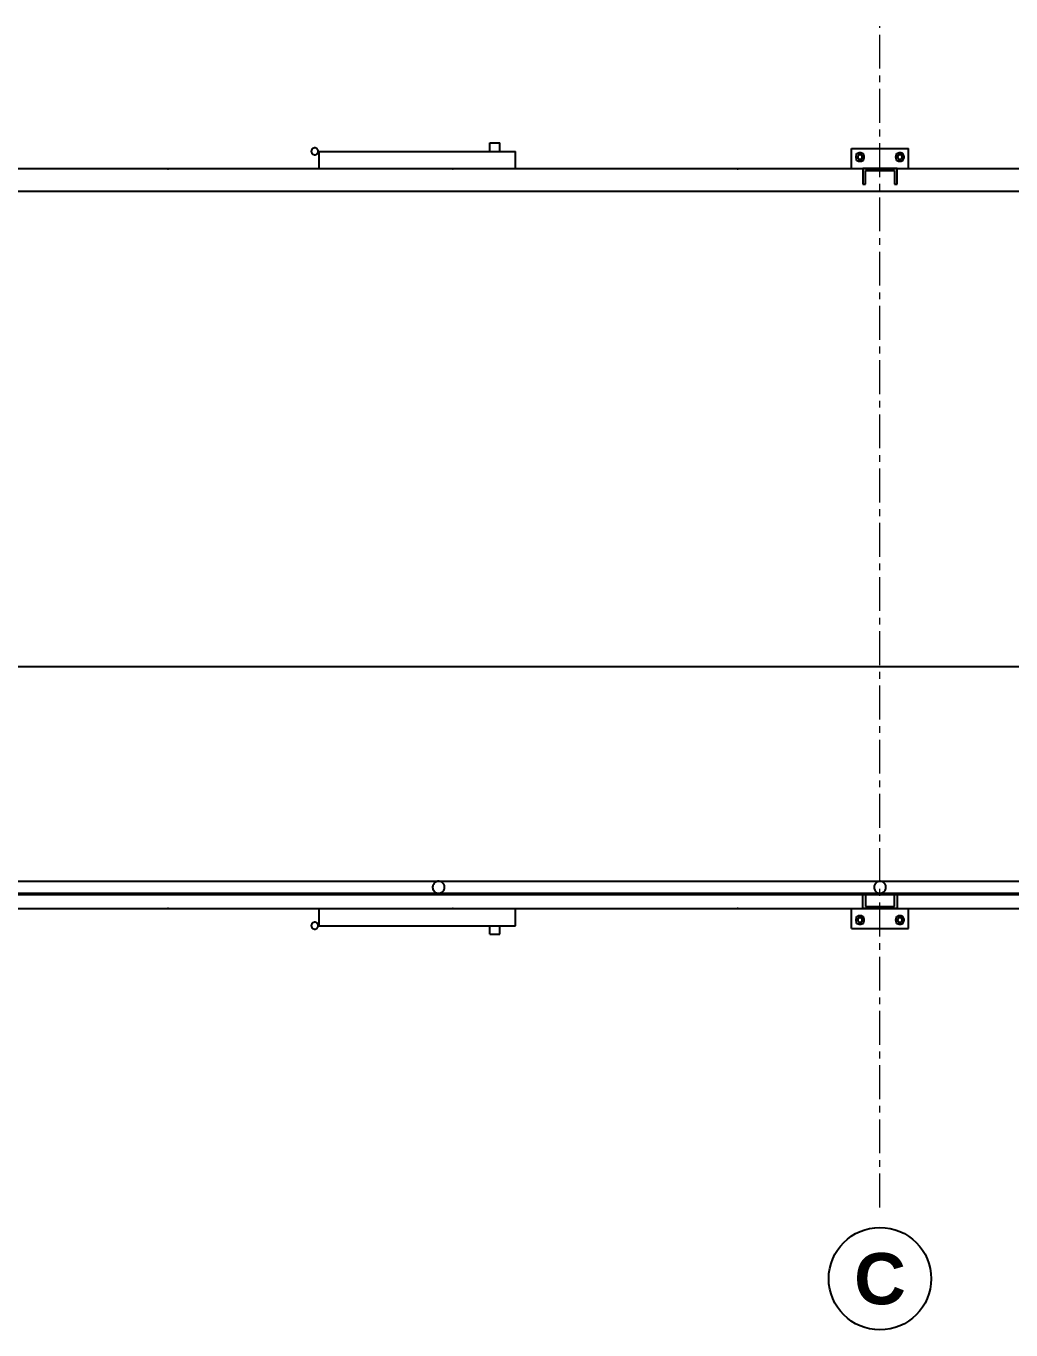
# Model space of a CAD drawing. Header units: millimetres. Extents: x 0 to 420, y 0 to 297.
# Drawn here: x 97.5 to 143.6, y 102.3 to 163.3 of the extents above; entities that cross this region are included whole.
import ezdxf
from ezdxf.enums import TextEntityAlignment as Align

# ---------------------------------------------------------------- set-up
doc = ezdxf.new("R2010")
doc.units = ezdxf.units.MM
doc.header["$LTSCALE"] = 0.5
doc.linetypes.add('CENTER', pattern=[5.08, 3.175, -0.635, 0.635, -0.635])
for name, color, linetype, lineweight in [('COTAS', 7, 'CONTINUOUS', 25), ('EJES', 1, 'CENTER', 18), ('FINO', 7, 'CONTINUOUS', 25), ('TEXTO', 7, 'CONTINUOUS', 25)]:
    doc.layers.add(name, color=color, linetype=linetype, lineweight=lineweight)
doc.styles.add('NEGRITA', font='arialbd.ttf')

msp = doc.modelspace()

# ---------------------------------------------------------------- linework, layer by layer
at = {"layer": 'COTAS'}
msp.add_circle((137.4547, 104.6667), 2.4, dxfattribs=at)
at = {"layer": 'EJES'}
msp.add_line((137.4547, 108), (137.4547, 163.3333), dxfattribs=at)
at = {"layer": 'FINO'}
for p, q in [((119.188, 157.4667), (119.188, 157.8667)), ((119.188, 157.8667), (119.6547, 157.8667)), ((119.6547, 157.4667), (119.6547, 157.8667)), ((136.1213, 156.6667), (136.1213, 157.6)), ((136.1213, 157.6), (138.788, 157.6)), ((138.788, 156.6667), (138.788, 157.6)), ((111.188, 156.6667), (111.188, 157.4667)), ((111.188, 157.4667), (120.388, 157.4667)), ((120.388, 156.6667), (120.388, 157.4667)), ((136.3613, 157.04), (136.3613, 157.36)), ((136.3613, 157.36), (136.6813, 157.36)), ((136.3613, 157.04), (136.6813, 157.04)), ((136.6813, 157.04), (136.6813, 157.36)), ((138.228, 157.04), (138.228, 157.36)), ((138.228, 157.36), (138.548, 157.36)), ((138.228, 157.04), (138.548, 157.04)), ((138.548, 157.04), (138.548, 157.36)), ((50.788, 156.6667), (224.1213, 156.6667)), ((90.808, 156.6667), (104.1013, 156.6667)), ((104.1013, 156.64), (104.1013, 156.6667)), ((104.1013, 156.64), (104.1413, 156.64)), ((104.1413, 156.64), (104.1413, 156.6667)), ((104.1413, 156.6667), (117.4347, 156.6667)), ((117.4347, 156.64), (117.4347, 156.6667)), ((117.4347, 156.64), (117.4747, 156.64)), ((117.4747, 156.64), (117.4747, 156.6667)), ((117.4747, 156.6667), (130.768, 156.6667)), ((130.768, 156.64), (130.768, 156.6667)), ((130.768, 156.64), (130.808, 156.64)), ((130.808, 156.64), (130.808, 156.6667)), ((130.808, 156.6667), (144.1013, 156.6667)), ((136.6547, 156.6667), (136.6547, 155.9333)), ((138.2547, 156.6667), (136.6547, 156.6667)), ((136.7747, 155.9333), (136.7747, 156.5733)), ((136.7747, 156.5733), (138.1347, 156.5733)), ((138.1347, 156.5733), (138.1347, 155.9333)), ((138.2547, 155.9333), (138.2547, 156.6667)), ((136.6547, 155.9333), (136.7747, 155.9333)), ((138.1347, 155.9333), (138.2547, 155.9333)), ((50.788, 155.6), (224.1213, 155.6)), ((54.788, 133.3333), (220.1213, 133.3333)), ((54.788, 123.28), (220.1213, 123.28)), ((54.788, 122.72), (220.1213, 122.72)), ((54.788, 122.6667), (220.1213, 122.6667)), ((136.6547, 122), (136.6547, 122.6667)), ((136.7747, 122.6667), (136.7747, 122.0933)), ((138.1347, 122.0933), (138.1347, 122.6667)), ((138.2547, 122.6667), (138.2547, 122)), ((50.788, 122), (224.1213, 122)), ((90.808, 122), (104.1013, 122)), ((104.1013, 122.0267), (104.1413, 122.0267)), ((104.1013, 122), (104.1013, 122.0267)), ((104.1413, 122), (104.1413, 122.0267)), ((104.1413, 122), (117.4347, 122)), ((111.188, 121.2), (111.188, 122)), ((117.4347, 122.0267), (117.4747, 122.0267)), ((117.4347, 122), (117.4347, 122.0267)), ((117.4747, 122), (117.4747, 122.0267)), ((117.4747, 122), (130.768, 122)), ((120.388, 121.2), (120.388, 122)), ((130.768, 122.0267), (130.808, 122.0267)), ((130.768, 122), (130.768, 122.0267)), ((130.808, 122), (130.808, 122.0267)), ((130.808, 122), (144.1013, 122)), ((136.1213, 121.0667), (136.1213, 122)), ((136.3613, 121.3067), (136.3613, 121.6267)), ((136.3613, 121.6267), (136.6813, 121.6267)), ((138.2547, 122), (136.6547, 122)), ((136.6813, 121.3067), (136.6813, 121.6267)), ((136.7747, 122.0933), (138.1347, 122.0933)), ((138.228, 121.3067), (138.228, 121.6267)), ((138.228, 121.6267), (138.548, 121.6267)), ((138.548, 121.3067), (138.548, 121.6267)), ((138.788, 121.0667), (138.788, 122)), ((111.188, 121.2), (120.388, 121.2)), ((119.188, 120.8), (119.188, 121.2)), ((119.6547, 120.8), (119.6547, 121.2)), ((136.1213, 121.0667), (138.788, 121.0667)), ((136.3613, 121.3067), (136.6813, 121.3067)), ((138.228, 121.3067), (138.548, 121.3067)), ((119.188, 120.8), (119.6547, 120.8))]:
    msp.add_line(p, q, dxfattribs=at)
for points in [[(111.148, 157.4667), (111.1467, 157.4893), (111.1413, 157.5107), (111.1347, 157.532), (111.124, 157.552), (111.1107, 157.5693), (111.0947, 157.5853), (111.0773, 157.5987), (111.0587, 157.6107), (111.0373, 157.6187), (111.016, 157.624), (110.9933, 157.6267), (110.9707, 157.6253), (110.9493, 157.6213), (110.928, 157.6147), (110.908, 157.6053), (110.8893, 157.5933), (110.8733, 157.5773), (110.8587, 157.5613), (110.8467, 157.5413), (110.8373, 157.5213), (110.832, 157.5), (110.828, 157.4773), (110.828, 157.456), (110.832, 157.4333), (110.8373, 157.412), (110.8467, 157.392), (110.8587, 157.372), (110.8733, 157.356), (110.8893, 157.34), (110.908, 157.328), (110.928, 157.3187), (110.9493, 157.312), (110.9707, 157.308), (110.9933, 157.3067), (111.016, 157.3093), (111.0373, 157.3147), (111.0587, 157.3227), (111.0773, 157.3347), (111.0947, 157.348), (111.1107, 157.364), (111.124, 157.3813), (111.1347, 157.4013), (111.1413, 157.4227), (111.1467, 157.444), (111.148, 157.4667)], [(136.3613, 157.32), (136.3453, 157.296), (136.3333, 157.2693), (136.3253, 157.2427), (136.3213, 157.2147), (136.3213, 157.1853), (136.3253, 157.1573), (136.3333, 157.1307), (136.3453, 157.104), (136.3613, 157.08)], [(136.6413, 157.36), (136.6173, 157.376), (136.5907, 157.388), (136.564, 157.396), (136.536, 157.4), (136.5067, 157.4), (136.4787, 157.396), (136.452, 157.388), (136.4253, 157.376), (136.4013, 157.36)], [(136.4013, 157.04), (136.4253, 157.024), (136.452, 157.012), (136.4787, 157.004), (136.5067, 157), (136.536, 157), (136.564, 157.004), (136.5907, 157.012), (136.6173, 157.024), (136.6413, 157.04)], [(136.628, 157.2), (136.6267, 157.2147), (136.624, 157.2293), (136.6187, 157.244), (136.612, 157.256), (136.6027, 157.268), (136.5933, 157.2787), (136.5813, 157.288), (136.568, 157.296), (136.5547, 157.3013), (136.54, 157.3053), (136.5253, 157.3067), (136.5107, 157.3067), (136.496, 157.304), (136.4813, 157.2987), (136.468, 157.292), (136.456, 157.284), (136.444, 157.2747), (136.4347, 157.2627), (136.4267, 157.2507), (136.4213, 157.236), (136.4173, 157.2227), (136.4147, 157.208), (136.4147, 157.192), (136.4173, 157.1773), (136.4213, 157.164), (136.4267, 157.1493), (136.4347, 157.1373), (136.444, 157.1253), (136.456, 157.116), (136.468, 157.108), (136.4813, 157.1013), (136.496, 157.096), (136.5107, 157.0933), (136.5253, 157.0933), (136.54, 157.0947), (136.5547, 157.0987), (136.568, 157.104), (136.5813, 157.112), (136.5933, 157.1213), (136.6027, 157.132), (136.612, 157.144), (136.6187, 157.156), (136.624, 157.1707), (136.6267, 157.1853), (136.628, 157.2)], [(136.7213, 157.2), (136.72, 157.2213), (136.7173, 157.2427), (136.7107, 157.2627), (136.7027, 157.2827), (136.6933, 157.3027), (136.6813, 157.32)], [(136.6813, 157.08), (136.6933, 157.0973), (136.7027, 157.1173), (136.7107, 157.1373), (136.7173, 157.1573), (136.72, 157.1787), (136.7213, 157.2)], [(138.228, 157.32), (138.212, 157.296), (138.2, 157.2693), (138.192, 157.2427), (138.188, 157.2147), (138.188, 157.1853), (138.192, 157.1573), (138.2, 157.1307), (138.212, 157.104), (138.228, 157.08)], [(138.508, 157.36), (138.484, 157.376), (138.4573, 157.388), (138.4307, 157.396), (138.4027, 157.4), (138.3733, 157.4), (138.3453, 157.396), (138.3187, 157.388), (138.292, 157.376), (138.268, 157.36)], [(138.268, 157.04), (138.292, 157.024), (138.3187, 157.012), (138.3453, 157.004), (138.3733, 157), (138.4027, 157), (138.4307, 157.004), (138.4573, 157.012), (138.484, 157.024), (138.508, 157.04)], [(138.4947, 157.2), (138.4933, 157.2147), (138.4907, 157.2293), (138.4853, 157.244), (138.4787, 157.256), (138.4693, 157.268), (138.46, 157.2787), (138.448, 157.288), (138.4347, 157.296), (138.4213, 157.3013), (138.4067, 157.3053), (138.392, 157.3067), (138.3773, 157.3067), (138.3627, 157.304), (138.348, 157.2987), (138.3347, 157.292), (138.3227, 157.284), (138.3107, 157.2747), (138.3013, 157.2627), (138.2933, 157.2507), (138.288, 157.236), (138.284, 157.2227), (138.2813, 157.208), (138.2813, 157.192), (138.284, 157.1773), (138.288, 157.164), (138.2933, 157.1493), (138.3013, 157.1373), (138.3107, 157.1253), (138.3227, 157.116), (138.3347, 157.108), (138.348, 157.1013), (138.3627, 157.096), (138.3773, 157.0933), (138.392, 157.0933), (138.4067, 157.0947), (138.4213, 157.0987), (138.4347, 157.104), (138.448, 157.112), (138.46, 157.1213), (138.4693, 157.132), (138.4787, 157.144), (138.4853, 157.156), (138.4907, 157.1707), (138.4933, 157.1853), (138.4947, 157.2)], [(138.588, 157.2), (138.5867, 157.2213), (138.584, 157.2427), (138.5773, 157.2627), (138.5693, 157.2827), (138.56, 157.3027), (138.548, 157.32)], [(138.548, 157.08), (138.56, 157.0973), (138.5693, 157.1173), (138.5773, 157.1373), (138.584, 157.1573), (138.5867, 157.1787), (138.588, 157.2)], [(117.068, 123), (117.0653, 123.0387), (117.0573, 123.0773), (117.044, 123.1133), (117.0253, 123.148), (117.0027, 123.18), (116.976, 123.208), (116.944, 123.232), (116.9107, 123.252), (116.8747, 123.2667), (116.836, 123.276), (116.7973, 123.28), (116.7587, 123.2787), (116.72, 123.272), (116.6827, 123.26), (116.648, 123.2427), (116.616, 123.22), (116.5867, 123.1947), (116.5613, 123.164), (116.5413, 123.132), (116.5253, 123.096), (116.5147, 123.0587), (116.5093, 123.02), (116.5093, 122.98), (116.5147, 122.9413), (116.5253, 122.904), (116.5413, 122.868), (116.5613, 122.836), (116.5867, 122.8053), (116.616, 122.78), (116.648, 122.7573), (116.6827, 122.74), (116.72, 122.728), (116.7587, 122.7213), (116.7973, 122.72), (116.836, 122.724), (116.8747, 122.7333), (116.9107, 122.748), (116.944, 122.768), (116.976, 122.792), (117.0027, 122.82), (117.0253, 122.852), (117.044, 122.8867), (117.0573, 122.9227), (117.0653, 122.9613), (117.068, 123)], [(137.7347, 123), (137.732, 123.0387), (137.724, 123.0773), (137.7107, 123.1133), (137.692, 123.148), (137.6693, 123.18), (137.6427, 123.208), (137.6107, 123.232), (137.5773, 123.252), (137.5413, 123.2667), (137.5027, 123.276), (137.464, 123.28), (137.4253, 123.2787), (137.3867, 123.272), (137.3493, 123.26), (137.3147, 123.2427), (137.2827, 123.22), (137.2533, 123.1947), (137.228, 123.164), (137.208, 123.132), (137.192, 123.096), (137.1813, 123.0587), (137.176, 123.02), (137.176, 122.98), (137.1813, 122.9413), (137.192, 122.904), (137.208, 122.868), (137.228, 122.836), (137.2533, 122.8053), (137.2827, 122.78), (137.3147, 122.7573), (137.3493, 122.74), (137.3867, 122.728), (137.4253, 122.7213), (137.464, 122.72), (137.5027, 122.724), (137.5413, 122.7333), (137.5773, 122.748), (137.6107, 122.768), (137.6427, 122.792), (137.6693, 122.82), (137.692, 122.852), (137.7107, 122.8867), (137.724, 122.9227), (137.732, 122.9613), (137.7347, 123)], [(136.3613, 121.5867), (136.3453, 121.5627), (136.3333, 121.536), (136.3253, 121.5093), (136.3213, 121.4813), (136.3213, 121.452), (136.3253, 121.424), (136.3333, 121.3973), (136.3453, 121.3707), (136.3613, 121.3467)], [(136.6413, 121.6267), (136.6173, 121.6427), (136.5907, 121.6547), (136.564, 121.6627), (136.536, 121.6667), (136.5067, 121.6667), (136.4787, 121.6627), (136.452, 121.6547), (136.4253, 121.6427), (136.4013, 121.6267)], [(136.628, 121.4667), (136.6267, 121.4813), (136.624, 121.496), (136.6187, 121.5107), (136.612, 121.5227), (136.6027, 121.5347), (136.5933, 121.5453), (136.5813, 121.5547), (136.568, 121.5627), (136.5547, 121.568), (136.54, 121.572), (136.5253, 121.5733), (136.5107, 121.5733), (136.496, 121.5707), (136.4813, 121.5653), (136.468, 121.5587), (136.456, 121.5507), (136.444, 121.5413), (136.4347, 121.5293), (136.4267, 121.5173), (136.4213, 121.5027), (136.4173, 121.4893), (136.4147, 121.4747), (136.4147, 121.4587), (136.4173, 121.444), (136.4213, 121.4307), (136.4267, 121.416), (136.4347, 121.404), (136.444, 121.392), (136.456, 121.3827), (136.468, 121.3747), (136.4813, 121.368), (136.496, 121.3627), (136.5107, 121.36), (136.5253, 121.36), (136.54, 121.3613), (136.5547, 121.3653), (136.568, 121.3707), (136.5813, 121.3787), (136.5933, 121.388), (136.6027, 121.3987), (136.612, 121.4107), (136.6187, 121.4227), (136.624, 121.4373), (136.6267, 121.452), (136.628, 121.4667)], [(136.7213, 121.4667), (136.72, 121.488), (136.7173, 121.5093), (136.7107, 121.5293), (136.7027, 121.5493), (136.6933, 121.5693), (136.6813, 121.5867)], [(138.228, 121.5867), (138.212, 121.5627), (138.2, 121.536), (138.192, 121.5093), (138.188, 121.4813), (138.188, 121.452), (138.192, 121.424), (138.2, 121.3973), (138.212, 121.3707), (138.228, 121.3467)], [(138.508, 121.6267), (138.484, 121.6427), (138.4573, 121.6547), (138.4307, 121.6627), (138.4027, 121.6667), (138.3733, 121.6667), (138.3453, 121.6627), (138.3187, 121.6547), (138.292, 121.6427), (138.268, 121.6267)], [(138.4947, 121.4667), (138.4933, 121.4813), (138.4907, 121.496), (138.4853, 121.5107), (138.4787, 121.5227), (138.4693, 121.5347), (138.46, 121.5453), (138.448, 121.5547), (138.4347, 121.5627), (138.4213, 121.568), (138.4067, 121.572), (138.392, 121.5733), (138.3773, 121.5733), (138.3627, 121.5707), (138.348, 121.5653), (138.3347, 121.5587), (138.3227, 121.5507), (138.3107, 121.5413), (138.3013, 121.5293), (138.2933, 121.5173), (138.288, 121.5027), (138.284, 121.4893), (138.2813, 121.4747), (138.2813, 121.4587), (138.284, 121.444), (138.288, 121.4307), (138.2933, 121.416), (138.3013, 121.404), (138.3107, 121.392), (138.3227, 121.3827), (138.3347, 121.3747), (138.348, 121.368), (138.3627, 121.3627), (138.3773, 121.36), (138.392, 121.36), (138.4067, 121.3613), (138.4213, 121.3653), (138.4347, 121.3707), (138.448, 121.3787), (138.46, 121.388), (138.4693, 121.3987), (138.4787, 121.4107), (138.4853, 121.4227), (138.4907, 121.4373), (138.4933, 121.452), (138.4947, 121.4667)], [(138.588, 121.4667), (138.5867, 121.488), (138.584, 121.5093), (138.5773, 121.5293), (138.5693, 121.5493), (138.56, 121.5693), (138.548, 121.5867)], [(111.148, 121.2), (111.1467, 121.2227), (111.1413, 121.244), (111.1347, 121.2653), (111.124, 121.2853), (111.1107, 121.3027), (111.0947, 121.3187), (111.0773, 121.332), (111.0587, 121.344), (111.0373, 121.352), (111.016, 121.3573), (110.9933, 121.36), (110.9707, 121.3587), (110.9493, 121.3547), (110.928, 121.348), (110.908, 121.3387), (110.8893, 121.3267), (110.8733, 121.3107), (110.8587, 121.2947), (110.8467, 121.2747), (110.8373, 121.2547), (110.832, 121.2333), (110.828, 121.2107), (110.828, 121.1893), (110.832, 121.1667), (110.8373, 121.1453), (110.8467, 121.1253), (110.8587, 121.1053), (110.8733, 121.0893), (110.8893, 121.0733), (110.908, 121.0613), (110.928, 121.052), (110.9493, 121.0453), (110.9707, 121.0413), (110.9933, 121.04), (111.016, 121.0427), (111.0373, 121.048), (111.0587, 121.056), (111.0773, 121.068), (111.0947, 121.0813), (111.1107, 121.0973), (111.124, 121.1147), (111.1347, 121.1347), (111.1413, 121.156), (111.1467, 121.1773), (111.148, 121.2)], [(136.4013, 121.3067), (136.4253, 121.2907), (136.452, 121.2787), (136.4787, 121.2707), (136.5067, 121.2667), (136.536, 121.2667), (136.564, 121.2707), (136.5907, 121.2787), (136.6173, 121.2907), (136.6413, 121.3067)], [(136.6813, 121.3467), (136.6933, 121.364), (136.7027, 121.384), (136.7107, 121.404), (136.7173, 121.424), (136.72, 121.4453), (136.7213, 121.4667)], [(138.268, 121.3067), (138.292, 121.2907), (138.3187, 121.2787), (138.3453, 121.2707), (138.3733, 121.2667), (138.4027, 121.2667), (138.4307, 121.2707), (138.4573, 121.2787), (138.484, 121.2907), (138.508, 121.3067)], [(138.548, 121.3467), (138.56, 121.364), (138.5693, 121.384), (138.5773, 121.404), (138.584, 121.424), (138.5867, 121.4453), (138.588, 121.4667)]]:
    msp.add_lwpolyline(points, dxfattribs=at)

# ---------------------------------------------------------------- texts
at = {"layer": 'TEXTO', "style": 'NEGRITA'}
msp.add_text('C', height=2.4, dxfattribs=at).set_placement((137.4547, 104.6667), align=Align.MIDDLE_CENTER)

doc.saveas('drawing.dxf')
